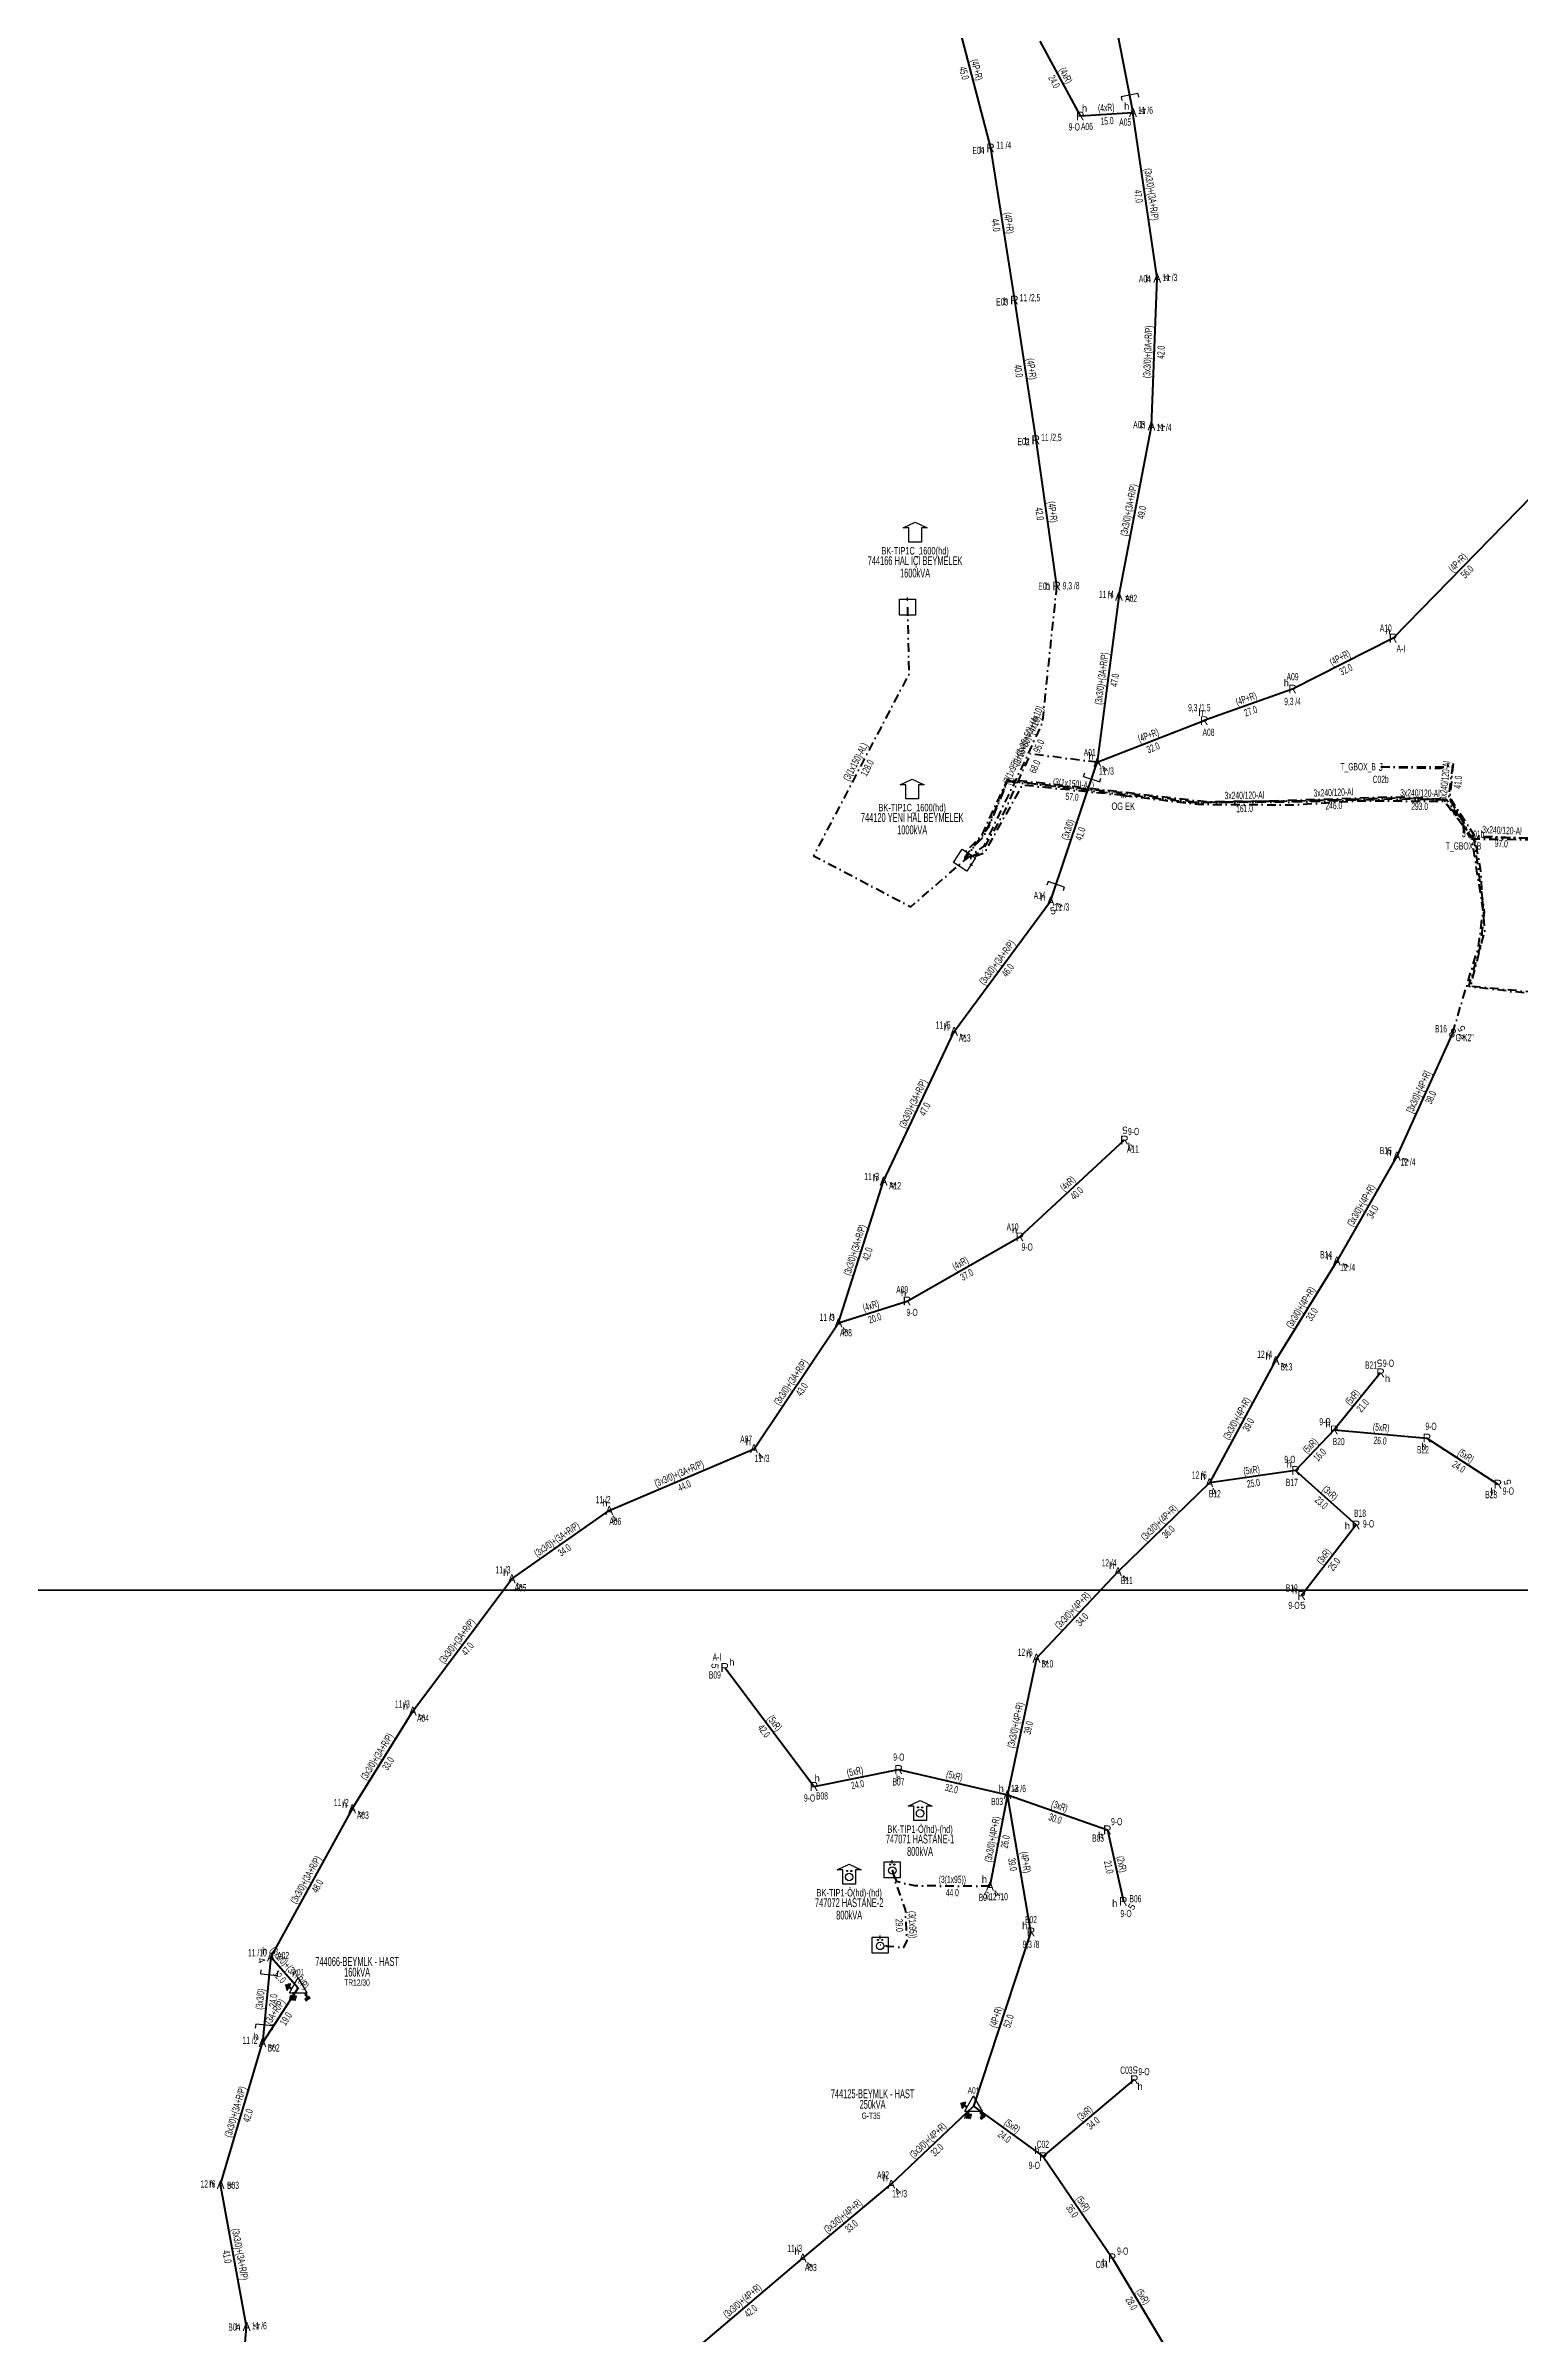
# Model space of a CAD drawing. Header units: millimetres. Extents: x 500432 to 503620, y 4011498 to 4014138.
# Drawn here: x 501226 to 501643, y 4012167 to 4012814 of the extents above; entities that cross this region are included whole.
import ezdxf
from ezdxf.enums import TextEntityAlignment as Align

# ---------------------------------------------------------------- set-up
doc = ezdxf.new("R2010")
doc.units = ezdxf.units.MM
doc.linetypes.add('DASHDOT', pattern=[5, 2.5, -1.25, 0, -1.25])
doc.layers.add('ANTET', color=250, linetype='Continuous')
doc.layers.add('NIA_AG', color=5, linetype='Continuous')
for name, color, linetype, lineweight in [('DIREK_AG_MEVCUT', 120, 'Continuous', 25), ('DIREK_BOX_YENI', 5, 'Continuous', 25), ('DIREK_OG_MEVCUT', 16, 'Continuous', 25), ('DIREK_OG_YENI', 10, 'Continuous', 25), ('HAT_AG_HAVAI_MEVCUT', 126, 'Continuous', 50), ('HAT_AG_YERALTI_MEVCUT', 126, 'DASHDOT', 50), ('HAT_BOX_YERALTI_YENI', 5, 'DASHDOT', 50), ('HAT_OG_HAVAI_BYSK', 1, 'Continuous', 70), ('HAT_OG_HAVAI_MEVCUT', 48, 'Continuous', 70), ('HAT_OG_YERALTI_MEVCUT', 48, 'DASHDOT', 70), ('HAT_OG_YERALTI_YENI', 1, 'DASHDOT', 70), ('NODE_OG_YENI', 5, 'Continuous', 25), ('TRAFO_MEVCUT', 5, 'Continuous', 30), ('TRAFO_TADILAT_BYSK', 5, 'Continuous', 30)]:
    doc.layers.add(name, color=color, linetype=linetype, lineweight=lineweight)
doc.styles.add('Direk', font='B_CAD')
doc.styles.get("Standard").update_dxf_attribs({"font": 'Arial'})

# ---------------------------------------------------------------- blocks, each defined once
blk = doc.blocks.new('AG_NIA', base_point=(-64.4296, 129.8924))
at = {"layer": 'NIA_AG'}
for p, q in [((-64.429604, 132.292432), (-65.529604, 132.292432)), ((-64.429604, 127.492432), (-64.429604, 132.292432)), ((-64.429604, 127.492432), (-65.529604, 127.492432))]:
    blk.add_line(p, q, dxfattribs=at)
blk = doc.blocks.new('MEV_DIREK')
h = blk.add_hatch(color=32)
h.paths.add_polyline_path([(-2.14, 0.97), (-2.35, 1.09), (-3.31, -0.55), (-3.09, -0.67), (-2.67, 0.06), (-1.89, -0.39), (-1.79, -0.22), (-2.56, 0.23)])
h.paths.add_polyline_path([(-3.46, -0.17), (-3.33, -0.25), (-2.61, 0.99), (-2.74, 1.06)])
h.paths.add_polyline_path([(-3.54, 0.29), (-3.41, 0.22), (-3.05, 0.82), (-3.18, 0.9)])
h.paths.add_polyline_path([(-3.58, 0.81), (-3.66, 0.68), (-3.53, 0.61), (-3.45, 0.74)])
h.paths.add_polyline_path([(-1.51, -2.34), (-2.26, -2.33), (-2.52, -3.47), (-2.42, -3.47), (-2.21, -2.53), (-1.91, -2.54), (-2.12, -3.47), (-2.02, -3.47), (-1.81, -2.54), (-1.51, -2.54), (-1.72, -3.47), (-1.62, -3.48), (-1.41, -2.54), (-1.11, -2.54), (-1.32, -3.48), (-1.22, -3.48), (-1.01, -2.54), (-0.71, -2.55), (-0.92, -3.48), (-0.82, -3.48), (-0.56, -2.35), (-1.31, -2.34), (-1.31, -1.44), (-1.51, -1.44)])
at = {"layer": 'TRAFO_MEVCUT'}
for points in [[(2.35, -1.57), (2.12, -1.92), (2.08, -1.44), (1.94, -1.44), (2.01, -2.32), (2.25, -1.96), (2.31, -2.67), (2.1, -2.67), (2.39, -2.87), (2.4, -2.86), (2.64, -2.49), (2.45, -2.63)], [(2.35, -1.57), (2.12, -1.92), (2.08, -1.44), (1.94, -1.44), (2.01, -2.32), (2.25, -1.96), (2.31, -2.67), (2.1, -2.67), (2.39, -2.87), (1.98, -3.19), (2.2, -3.79), (2.26, -3.74), (2.08, -3.26), (2.26, -3.13), (2.44, -3.6), (2.49, -3.56), (2.32, -3.08), (2.49, -2.94), (2.67, -3.42), (2.73, -3.38), (2.55, -2.9), (2.73, -2.76), (2.91, -3.24), (2.97, -3.2), (2.79, -2.72), (2.97, -2.58), (3.15, -3.06), (3.21, -3.01), (2.98, -2.42), (2.4, -2.86), (2.64, -2.49), (2.45, -2.63)], [(2.97, -2.58), (3.15, -3.06), (3.21, -3.01), (2.98, -2.42), (2.4, -2.86), (2.64, -2.49), (2.45, -2.63), (2.35, -1.57), (2.12, -1.92), (2.08, -1.44), (1.94, -1.44), (2.01, -2.32), (2.25, -1.96), (2.31, -2.67), (2.1, -2.67), (2.39, -2.87), (1.98, -3.19), (2.2, -3.79), (2.26, -3.74), (2.08, -3.26), (2.26, -3.13), (2.44, -3.6), (2.49, -3.56), (2.32, -3.08), (2.49, -2.94), (2.67, -3.42), (2.73, -3.38), (2.55, -2.9), (2.73, -2.76), (2.91, -3.24), (2.97, -3.2), (2.79, -2.72)]]:
    blk.add_hatch(color=32, dxfattribs=at).paths.add_polyline_path(points)
at = {"layer": 'TRAFO_MEVCUT', "linetype": 'Continuous'}
for p, q in [((-2.5, -1.44), (0, 2.89)), ((2.5, -1.44), (0, 2.89)), ((-2.5, -1.44), (2.5, -1.44))]:
    blk.add_line(p, q, dxfattribs=at)
at = {"layer": 'TRAFO_MEVCUT', "color": 32, "flags": 128}
blk.add_lwpolyline([(1.94, -1.44), (2.08, -1.44), (2.12, -1.92), (2.35, -1.57), (2.45, -2.63), (2.64, -2.49), (2.4, -2.86), (2.98, -2.42), (3.21, -3.01), (3.15, -3.06), (2.97, -2.58), (2.79, -2.72), (2.97, -3.2), (2.91, -3.24), (2.73, -2.76), (2.55, -2.9), (2.73, -3.38), (2.67, -3.42), (2.49, -2.94), (2.32, -3.08), (2.49, -3.56), (2.44, -3.6), (2.26, -3.13), (2.08, -3.26), (2.26, -3.74), (2.2, -3.79), (1.98, -3.19), (2.39, -2.87), (2.1, -2.67), (2.31, -2.67), (2.25, -1.96), (2.01, -2.32), (1.94, -1.44)], dxfattribs=at)
at = {"layer": 'TRAFO_TADILAT_BYSK', "color": 32, "flags": 128}
for points in [[(-3.53, 0.61), (-3.45, 0.74), (-3.58, 0.81), (-3.66, 0.68), (-3.53, 0.61)], [(-3.41, 0.22), (-3.05, 0.82), (-3.18, 0.9), (-3.54, 0.29), (-3.41, 0.22)], [(-3.33, -0.25), (-2.61, 0.99), (-2.74, 1.06), (-3.46, -0.17), (-3.33, -0.25)], [(-1.79, -0.22), (-2.56, 0.23), (-2.14, 0.97), (-2.35, 1.09), (-3.31, -0.55), (-3.09, -0.67), (-2.67, 0.06), (-1.89, -0.39), (-1.79, -0.22)], [(-1.31, -1.44), (-1.51, -1.44), (-1.51, -2.34), (-2.26, -2.33), (-2.52, -3.47), (-2.42, -3.47), (-2.21, -2.53), (-1.91, -2.54), (-2.12, -3.47), (-2.02, -3.47), (-1.81, -2.54), (-1.51, -2.54), (-1.72, -3.47), (-1.62, -3.48), (-1.41, -2.54), (-1.11, -2.54), (-1.32, -3.48), (-1.22, -3.48), (-1.01, -2.54), (-0.71, -2.55), (-0.92, -3.48), (-0.82, -3.48), (-0.56, -2.35), (-1.31, -2.34), (-1.31, -1.44)]]:
    blk.add_lwpolyline(points, dxfattribs=at)
blk = doc.blocks.new('MEV_OZELBINA_KARE')
at = {"layer": 'TRAFO_MEVCUT', "linetype": 'Continuous'}
for p, q in [((-2.25, 2.25), (2.25, 2.25)), ((-2.25, -2.25), (-2.25, 2.25)), ((0, 1.8), (0, 2.7)), ((2.25, 2.25), (2.25, -2.25)), ((2.25, -2.25), (-2.25, -2.25))]:
    blk.add_line(p, q, dxfattribs=at)
for centre, radius in [((0, -0.215091), 1.049264), ((-0.592312, 1.488957), 0.15614), ((0.592312, 1.488957), 0.15614)]:
    blk.add_circle(centre, radius, dxfattribs=at)
blk = doc.blocks.new('MEV_MBK_OZEL')
at = {"layer": 'TRAFO_MEVCUT', "linetype": 'Continuous'}
for p, q in [((-3.4, 2), (0, 3.6)), ((-1.8, 2), (-3.4, 2)), ((-1.8, -2), (-1.8, 2)), ((0, 3.6), (3.4, 2)), ((1.8, 2), (1.8, -2)), ((3.4, 2), (1.8, 2)), ((1.8, -2), (-1.8, -2))]:
    blk.add_line(p, q, dxfattribs=at)
for centre, radius in [((0, 0), 1.049264), ((-0.592312, 1.704048), 0.15614), ((0.592312, 1.704048), 0.15614)]:
    blk.add_circle(centre, radius, dxfattribs=at)
blk = doc.blocks.new('MEV_BINA_KARE')
at = {"layer": 'TRAFO_MEVCUT', "linetype": 'Continuous'}
for p, q in [((-2.25, -2.25), (-2.25, 2.25)), ((-2.25, 2.25), (2.25, 2.25)), ((0, 1.8), (0, 2.7)), ((2.25, 2.25), (2.25, -2.25)), ((2.25, -2.25), (-2.25, -2.25))]:
    blk.add_line(p, q, dxfattribs=at)
blk = doc.blocks.new('MEV_BETKOSK')
at = {"layer": 'TRAFO_MEVCUT', "linetype": 'Continuous'}
for p, q in [((-3.4, 2), (0, 3.6)), ((-1.8, 2), (-3.4, 2)), ((-1.8, -2), (-1.8, 2)), ((0, 3.6), (3.4, 2)), ((3.4, 2), (1.8, 2)), ((1.8, 2), (1.8, -2)), ((1.8, -2), (-1.8, -2))]:
    blk.add_line(p, q, dxfattribs=at)

msp = doc.modelspace()

# ---------------------------------------------------------------- linework, layer by layer
at = {"layer": 'ANTET', "flags": 128}
for points in [[(500432.5, 4012377.5), (500432.5, 4013257.5), (503412.5, 4013257.5), (503412.5, 4012377.5), (500432.5, 4012377.5)], [(500822.5, 4011497.5), (500822.5, 4012377.5), (502322.5, 4012377.5), (502322.5, 4011497.5), (500822.5, 4011497.5)]]:
    msp.add_lwpolyline(points, close=True, dxfattribs=at)
at = {"layer": 'HAT_AG_HAVAI_MEVCUT'}
for p, q in [((501482.179, 4012828.331), (501493.471, 4012785.083)), ((501507.407, 4012815.28), (501518.846, 4012794.112)), ((501518.846, 4012794.112), (501533.743, 4012795.117)), ((501493.471, 4012785.083), (501500.229, 4012742.101)), ((501500.229, 4012742.101), (501506.273, 4012702.623)), ((501506.273, 4012702.623), (501512.164, 4012661.312)), ((501646.467, 4012686.643), (501607.283, 4012646.576)), ((501607.283, 4012646.576), (501578.862, 4012632.17)), ((501578.862, 4012632.17), (501553.875, 4012623.253)), ((501523.653, 4012611.467), (501553.875, 4012623.253)), ((501501.772, 4012477.352), (501531.34, 4012504.751)), ((501469.9, 4012459.237), (501501.772, 4012477.352)), ((501450.504, 4012453.086), (501469.9, 4012459.237)), ((501603.757, 4012438.925), (501590.66, 4012422.81)), ((501590.66, 4012422.81), (501579.695, 4012411.351)), ((501590.66, 4012422.81), (501616.861, 4012420.514)), ((501616.861, 4012420.514), (501636.899, 4012407.474)), ((501579.695, 4012411.351), (501555.34, 4012407.91)), ((501579.695, 4012411.351), (501596.83, 4012395.959)), ((501596.83, 4012395.959), (501581.421, 4012376.008)), ((501418.356, 4012355.679), (501443.577, 4012322.074)), ((501443.577, 4012322.074), (501467.496, 4012326.86)), ((501467.496, 4012326.86), (501498.25, 4012319.73)), ((501498.25, 4012319.73), (501526.507, 4012309.805)), ((501504.91, 4012280.96), (501498.25, 4012319.73)), ((501526.507, 4012309.805), (501531.024, 4012289.586)), ((501504.91, 4012280.96), (501488.675, 4012231.761)), ((501297.8, 4012265.201), (501287.65, 4012249.657)), ((501508.384, 4012217.459), (501534.157, 4012239.212)), ((501488.675, 4012231.761), (501508.384, 4012217.459)), ((501508.384, 4012217.459), (501527.866, 4012188.864)), ((501527.866, 4012188.864), (501542.068, 4012165.074))]:
    msp.add_line(p, q, dxfattribs=at)
at = {"layer": 'HAT_AG_YERALTI_MEVCUT', "flags": 128}
msp.add_lwpolyline([(501512.164, 4012661.312), (501508.080851, 4012622.619893), (501502.782117, 4012611.059018), (501491.542378, 4012587.776702), (501486.112, 4012583.806)], dxfattribs=at)
at = {"layer": 'HAT_BOX_YERALTI_YENI', "flags": 128}
for points in [[(501603.826364, 4012610.152038), (501620.589651, 4012609.793203), (501624.050911, 4012610.720326), (501622.938363, 4012601.449093), (501627.697596, 4012593.661257), (501628.871952, 4012590.818079), (501647.04357, 4012589.952764), (501665.647844, 4012603.612381), (501669.912612, 4012606.950025), (501666.451351, 4012612.698189), (501664.582, 4012612.931)], [(501603.826364, 4012610.152038), (501621.084117, 4012610.164052), (501624.236336, 4012611.029367), (501623.247404, 4012601.078244), (501626.955898, 4012595.206463), (501627.512172, 4012593.228599), (501627.311212, 4012591.417009)], [(501666.978417, 4012542.74107), (501663.380696, 4012544.923881), (501629.200749, 4012548.199716), (501633.218771, 4012563.825958), (501631.982704, 4012581.433507), (501630.25477, 4012590.820724), (501623.703098, 4012600.957272), (501607.218037, 4012601.689617), (501573.680434, 4012600.515585), (501554.643502, 4012600.268352), (501531.118734, 4012602.98668), (501498.199279, 4012606.629565), (501490.851311, 4012590.628738), (501486.524736, 4012586.302163), (501486.112, 4012583.806)], [(501707.583, 4012517.567), (501706.402431, 4012520.391557), (501663.736215, 4012544.09501), (501628.703316, 4012548.112545), (501632.158057, 4012560.152354), (501633.122266, 4012569.151631), (501630.229641, 4012589.480356), (501621.777527, 4012600.78398), (501607.875988, 4012601.062461), (501581.298453, 4012600.258954), (501552.03481, 4012600.075381), (501531.390864, 4012602.794942), (501501.436515, 4012605.883372), (501498.346103, 4012606.254222), (501492.787976, 4012592.91326), (501488.4614, 4012587.35052), (501486.112, 4012583.806)], [(501627.311212, 4012591.417009), (501627.150511, 4012594.631037), (501622.329469, 4012600.898391), (501606.661085, 4012601.300144), (501580.30606, 4012600.496637), (501550.215381, 4012600.095939), (501505.861802, 4012605.318734), (501498.148136, 4012605.96154), (501491.479028, 4012590.373506), (501486.818689, 4012585.632815), (501486.112, 4012583.806)]]:
    msp.add_lwpolyline(points, dxfattribs=at)
at = {"layer": 'HAT_OG_HAVAI_BYSK'}
msp.add_line((501624.091, 4012534.972), (501608.32, 4012500.18), dxfattribs=at)
at = {"layer": 'HAT_OG_HAVAI_MEVCUT'}
for p, q in [((501523.217, 4012848.768), (501533.743, 4012795.117)), ((501540.59, 4012748.286), (501533.743, 4012795.117)), ((501538.967, 4012706.507), (501540.59, 4012748.286)), ((501529.761, 4012658.36), (501538.967, 4012706.507)), ((501529.761, 4012658.36), (501523.653, 4012611.467)), ((501510.473, 4012572.254), (501523.653, 4012611.467)), ((501483.166, 4012535.391), (501510.473, 4012572.254)), ((501463.237, 4012493.114), (501483.166, 4012535.391)), ((501608.32, 4012500.18), (501591.36, 4012470.54)), ((501450.504, 4012453.086), (501463.237, 4012493.114)), ((501591.36, 4012470.54), (501574.08, 4012442.4)), ((501426.617, 4012417.509), (501450.504, 4012453.086)), ((501574.08, 4012442.4), (501555.34, 4012407.91)), ((501385.695, 4012400.038), (501426.617, 4012417.509)), ((501555.34, 4012407.91), (501529.51, 4012382.75)), ((501358.158, 4012380.73), (501385.695, 4012400.038)), ((501330.151, 4012343.342), (501358.158, 4012380.73)), ((501529.51, 4012382.75), (501506.44, 4012358.34)), ((501506.44, 4012358.34), (501498.25, 4012319.73)), ((501313.026, 4012315.719), (501330.151, 4012343.342)), ((501498.25, 4012319.73), (501493.32, 4012293.88)), ((501313.026, 4012315.719), (501290.036, 4012273.893)), ((501290.036, 4012273.893), (501287.65, 4012249.657)), ((501290.036, 4012273.893), (501297.8, 4012265.201)), ((501275.838, 4012209.551), (501287.65, 4012249.657)), ((501465.409, 4012209.653), (501488.675, 4012231.761)), ((501283.193, 4012169.474), (501275.838, 4012209.551)), ((501440.406, 4012188.81), (501465.409, 4012209.653)), ((501408.547, 4012161.742), (501440.406, 4012188.81)), ((501279.577, 4012125.156), (501283.193, 4012169.474))]:
    msp.add_line(p, q, dxfattribs=at)
at = {"layer": 'HAT_OG_YERALTI_MEVCUT', "flags": 128}
for points in [[(501469.993, 4012655.348), (501470.412607, 4012636.450574), (501443.475704, 4012585.070657), (501470.917794, 4012570.639903), (501486.112, 4012583.806)], [(501523.653, 4012611.467), (501504.721789, 4012613.874836), (501497.507327, 4012597.830734), (501491.154293, 4012586.416809), (501486.112, 4012583.806)], [(501530.993652, 4012602.108965), (501502.460407, 4012605.032179), (501491.641634, 4012585.754721), (501487.99713, 4012584.429447), (501486.112, 4012583.806)], [(501465.707945, 4012298.536224), (501466.501548, 4012295.235352), (501469.368728, 4012287.334678), (501469.814733, 4012278.541993), (501468.859007, 4012276.566825), (501464.335234, 4012276.885401), (501462.262, 4012277.216)], [(501493.32, 4012293.88), (501472.044762, 4012293.96105), (501466.947553, 4012295.171637), (501465.707945, 4012298.536224)]]:
    msp.add_lwpolyline(points, dxfattribs=at)
at = {"layer": 'HAT_OG_YERALTI_YENI', "flags": 128}
for points in [[(501530.993652, 4012602.108965), (501552.206234, 4012599.618094), (501578.802312, 4012599.457392), (501597.28297, 4012600.582302), (501621.709579, 4012600.501951), (501627.129111, 4012593.50174), (501628.859741, 4012590.349521), (501647.402207, 4012590.102288), (501664.955742, 4012603.205631), (501690.209386, 4012624.951927), (501700.345935, 4012630.700091), (501719.6301, 4012622.232365), (501732.25348, 4012616.616874), (501754.40935, 4012611.672216), (501764.726569, 4012609.532701), (501779.920138, 4012611.053884), (501792.94741, 4012614.905012), (501820.368509, 4012635.009586), (501845.600374, 4012662.718027), (501859.188751, 4012679.195958), (501875.382505, 4012672.953328), (501877.236752, 4012667.081547), (501877.170721, 4012654.296697), (501873.338612, 4012653.678614), (501870.977, 4012652.826)], [(501624.091, 4012534.972), (501631.380525, 4012559.325706), (501632.743784, 4012569.596365), (501629.529756, 4012589.844738), (501647.608661, 4012589.603686), (501669.934879, 4012606.464621), (501687.683134, 4012622.042901), (501692.423825, 4012625.899734), (501700.298192, 4012629.836918), (501732.197415, 4012615.855898), (501765.109487, 4012608.708951), (501781.179625, 4012610.396316), (501794.035735, 4012614.494201), (501823.335236, 4012636.496989), (501854.893633, 4012672.317098), (501859.393272, 4012678.102347), (501875.142007, 4012672.638501), (501876.74902, 4012667.013952), (501876.588319, 4012654.559596), (501871.365524, 4012654.238193), (501870.977, 4012652.826)]]:
    msp.add_lwpolyline(points, dxfattribs=at)

# ---------------------------------------------------------------- block references
at = {"layer": 'NIA_AG'}
for p, rotation in [((501532.780382, 4012800.023462), 101.100095), ((501522.060009, 4012606.727551), 251.421833), ((501512.065991, 4012576.993449), 71.42183299999998), ((501289.546125, 4012268.917056), 264.37743), ((501288.139875, 4012254.632944), 84.37743000000002)]:
    msp.add_blockref('AG_NIA', p, dxfattribs=dict(at, rotation=rotation))
at = {"layer": 'TRAFO_MEVCUT'}
for name, p in [('MEV_BETKOSK', (501472.154003, 4012675.706675)), ('MEV_BINA_KARE', (501469.993, 4012655.348)), ('MEV_BETKOSK', (501471.337654, 4012603.132618)), ('MEV_MBK_OZEL', (501473.554374, 4012314.458543)), ('MEV_MBK_OZEL', (501453.525935, 4012296.476354)), ('MEV_OZELBINA_KARE', (501465.707945, 4012298.536224)), ('MEV_OZELBINA_KARE', (501462.262, 4012277.216))]:
    msp.add_blockref(name, p, dxfattribs=at)
at = {"layer": 'TRAFO_MEVCUT', "rotation": 237.050785}
msp.add_blockref('MEV_BINA_KARE', (501486.112, 4012583.806), dxfattribs=at)
at = {"layer": 'TRAFO_MEVCUT', "linetype": 'ByBlock'}
for p in [(501297.8, 4012265.201), (501488.675, 4012231.761)]:
    msp.add_blockref('MEV_DIREK', p, dxfattribs=at)

# ---------------------------------------------------------------- texts
at = {"layer": 'DIREK_AG_MEVCUT', "linetype": 'ByBlock', "width": 0.53}
for s, p in [('9-O', (501517.147823, 4012791.032843)), ('A06', (501520.726097, 4012791.159842)), ('E04', (501490.044768, 4012784.368204)), ('11 /4', (501497.218402, 4012785.8648)), ('E03', (501496.770386, 4012741.564352)), ('11 /2,5', (501504.639088, 4012742.785281)), ('E02', (501502.810636, 4012702.111105)), ('11 /2,5', (501510.688902, 4012703.275872)), ('E01', (501508.664583, 4012661.248118)), ('9,3 /8', (501516.263674, 4012661.38684)), ('A10', (501605.212977, 4012649.398234)), ('A-I', (501609.468733, 4012643.596009)), ('A09', (501578.862, 4012635.67)), ('9,3 /4', (501578.862, 4012628.67)), ('9,3 /1,5', (501552.499616, 4012626.937064)), ('A08', (501555.09914, 4012619.974055)), ('9-O', (501533.925505, 4012507.146842)), ('A11', (501533.71892, 4012502.183756)), ('A10', (501499.704091, 4012480.175783)), ('9-O', (501503.851758, 4012474.512037)), ('A09', (501468.498562, 4012462.444175)), ('9-O', (501471.30688, 4012456.017371)), ('B21', (501601.040895, 4012441.132436)), ('9-O', (501605.977937, 4012441.657718)), ('9-O', (501588.016322, 4012425.142335)), ('9-O', (501618.005907, 4012423.833155)), ('B20', (501591.892989, 4012419.534372)), ('B22', (501615.719702, 4012417.205309)), ('9-O', (501578.090701, 4012414.479082)), ('B17', (501578.674888, 4012408.00296)), ('B23', (501634.989966, 4012404.540471)), ('9-O', (501639.856373, 4012405.549449)), ('B18', (501597.93301, 4012399.280652)), ('9-O', (501600.349296, 4012396.278876)), ('B19', (501578.650987, 4012378.147398)), ('9-O', (501579.268919, 4012373.221566)), ('A-I', (501416.135891, 4012358.637121)), ('B09', (501415.55669, 4012353.57808)), ('9-O', (501467.549085, 4012330.360112)), ('9-O', (501442.324204, 4012318.792933)), ('B08', (501445.836495, 4012319.401046)), ('B07', (501467.442923, 4012323.360402)), ('9-O', (501529.142452, 4012312.146508)), ('B05', (501523.890517, 4012307.480346)), ('9-O', (501531.788716, 4012286.16298)), ('B06', (501534.439798, 4012290.349102)), ('B02', (501504.91, 4012284.46)), ('9,3 /8', (501504.91, 4012277.46)), ('C03', (501531.899526, 4012241.886661)), ('9-O', (501536.851483, 4012241.486205)), ('C02', (501508.255799, 4012220.956651)), ('9-O', (501505.855212, 4012215.004147)), ('9-O', (501530.840295, 4012190.762595)), ('C04', (501524.915821, 4012186.980799))]:
    msp.add_text(s, height=2.05, dxfattribs=at).set_placement(p, align=Align.MIDDLE_CENTER)
at = {"layer": 'DIREK_AG_MEVCUT', "linetype": 'ByBlock', "style": 'Direk'}
for p in [(501518.846, 4012794.112), (501493.471, 4012785.083), (501500.229, 4012742.101), (501506.273, 4012702.623), (501512.164, 4012661.312), (501607.283, 4012646.576), (501578.862, 4012632.17), (501553.875, 4012623.253), (501531.34, 4012504.751), (501501.772, 4012477.352), (501469.9, 4012459.237), (501603.757, 4012438.925), (501590.66, 4012422.81), (501616.861, 4012420.514), (501579.695, 4012411.351), (501636.899, 4012407.474), (501596.83, 4012395.959), (501581.421, 4012376.008), (501418.356, 4012355.679), (501467.496, 4012326.86), (501443.577, 4012322.074), (501526.507, 4012309.805), (501531.024, 4012289.586), (501504.91, 4012280.96), (501534.157, 4012239.212), (501508.384, 4012217.459), (501527.866, 4012188.864)]:
    msp.add_text('R', height=2.5, dxfattribs=at).set_placement(p, align=Align.MIDDLE_CENTER)
at = {"layer": 'DIREK_AG_MEVCUT', "color": 40, "style": 'Direk'}
for p in [(501520.053329, 4012796.301145), (501491.023691, 4012784.572431), (501497.758562, 4012741.71768), (501503.799883, 4012702.257361), (501509.664416, 4012661.26637), (501605.804412, 4012648.591881), (501553.000615, 4012625.595104), (501533.039229, 4012502.917255), (501500.294922, 4012479.368988), (501468.898973, 4012461.527839), (501588.892233, 4012424.577767), (501616.045787, 4012418.150649), (501577.927233, 4012413.118767), (501594.340263, 4012395.732703), (501579.442419, 4012377.536142), (501444.468769, 4012324.40954), (501467.458088, 4012324.360287), (501524.638084, 4012308.144533), (501528.584144, 4012289.040927), (501535.769482, 4012237.301528), (501506.616233, 4012219.226767), (501525.75873, 4012187.518856)]:
    msp.add_text('h', height=2, dxfattribs=at).set_placement(p, align=Align.MIDDLE_CENTER)
at = {"layer": 'DIREK_AG_MEVCUT', "color": 40, "linetype": 'ByBlock', "style": 'Direk'}
for p in [(501577.094233, 4012633.937767), (501605.697075, 4012437.34826), (501635.535405, 4012405.378622), (501420.355507, 4012357.179657), (501503.142233, 4012282.727767)]:
    msp.add_text('h', height=2, dxfattribs=at).set_placement(p, align=Align.MIDDLE_CENTER)
at = {"layer": 'DIREK_AG_MEVCUT', "color": 32, "style": 'Direk'}
for rotation, p in [(177.819536, (501531.446532, 4012507.548973)), (185.898514, (501603.469253, 4012441.710175)), (101.94539, (501639.638367, 4012408.053542)), (367.319576, (501581.77773, 4012373.230817)), (417.593302, (501533.387943, 4012288.085409)), (175.16513, (501534.392996, 4012242.002037))]:
    msp.add_text('5', height=2, rotation=rotation, dxfattribs=at).set_placement(p, align=Align.MIDDLE_CENTER)
at = {"layer": 'DIREK_AG_MEVCUT', "color": 32, "linetype": 'ByBlock', "style": 'Direk'}
msp.add_text('5', height=2, rotation=261.888717, dxfattribs=at).set_placement((501415.584012, 4012356.074069), align=Align.MIDDLE_CENTER)
at = {"layer": 'DIREK_BOX_YENI', "width": 0.53}
for s, p in [('T_GBOX_B', (501597.399973, 4012610.218575)), ('C02b', (501603.770793, 4012606.652479)), ('C01b', (501630.80255, 4012591.170921)), ('T_GBOX_B', (501627.20268, 4012587.831442))]:
    msp.add_text(s, height=2.05, dxfattribs=at).set_placement(p, align=Align.MIDDLE_CENTER)
at = {"layer": 'DIREK_BOX_YENI', "style": 'Direk', "width": 0.8}
for p in [(501603.826364, 4012610.152038), (501627.311212, 4012591.417009)]:
    msp.add_text('J', height=2.25, dxfattribs=at).set_placement(p, align=Align.MIDDLE_CENTER)
at = {"layer": 'DIREK_OG_MEVCUT', "color": 40, "linetype": 'ByBlock', "style": 'Direk'}
for p in [(501531.975233, 4012796.884767), (501536.483192, 4012706.791077), (501448.736233, 4012454.853767), (501384.479998, 4012402.222896), (501504.226106, 4012359.501323), (501328.086167, 4012344.75142), (501288.268233, 4012275.660767), (501273.341439, 4012209.682089), (501438.79624, 4012190.722766)]:
    msp.add_text('h', height=2, dxfattribs=at).set_placement(p, align=Align.MIDDLE_CENTER)
at = {"layer": 'DIREK_OG_MEVCUT', "linetype": 'ByBlock', "width": 0.53}
for s, p in [('A05', (501531.544597, 4012792.393579)), ('11 /6', (501537.280604, 4012795.722271)), ('A04', (501537.094947, 4012748.099975)), ('11 /3', (501544.175439, 4012748.476836)), ('A03', (501535.489669, 4012706.904708)), ('11 /4', (501542.531627, 4012706.099308)), ('11 /4', (501526.219059, 4012658.928781)), ('A02', (501533.216726, 4012657.805063)), ('A01', (501521.51434, 4012614.237583)), ('11 /3', (501526.233534, 4012609.00644)), ('A14', (501507.369988, 4012573.873048)), ('11 /3', (501513.647258, 4012570.597778)), ('11 /5', (501480.092525, 4012537.229297)), ('A13', (501486.169718, 4012533.594426)), ('B15', (501605.203736, 4012501.773392)), ('11 /3', (501459.900721, 4012494.424321)), ('12 /4', (501611.506373, 4012498.55076)), ('A12', (501466.49475, 4012491.834521)), ('B14', (501588.349443, 4012472.325091)), ('12 /4', (501594.435989, 4012468.716111)), ('11 /3', (501447.278356, 4012454.642701)), ('A08', (501452.603447, 4012450.285585)), ('12 /4', (501570.983702, 4012444.190179)), ('B13', (501577.110016, 4012440.648143)), ('A07', (501424.385046, 4012420.204994)), ('11 /3', (501428.885815, 4012414.768482)), ('12 /6', (501552.492355, 4012410.066395)), ('11 /2', (501383.97389, 4012403.133013)), ('B12', (501556.882228, 4012404.7681)), ('A06', (501387.396002, 4012396.979146)), ('11 /3', (501355.678401, 4012383.288735)), ('12 /4', (501526.971656, 4012385.250362)), ('A05', (501360.593701, 4012378.216564)), ('B11', (501532.003459, 4012380.293852)), ('12 /6', (501503.269731, 4012360.003001)), ('B10', (501509.539452, 4012356.714147)), ('11 /3', (501327.198401, 4012345.357394)), ('A04', (501333.041766, 4012341.368812)), ('B03', (501495.317145, 4012317.819932)), ('12 /6', (501501.369816, 4012321.483285)), ('11 /2', (501309.940538, 4012317.521737)), ('A03', (501316.047996, 4012313.953344)), ('B04', (501491.820764, 4012290.71736)), ('12 /10', (501495.752524, 4012290.928282)), ('11 /10', (501286.226547, 4012275.07289)), ('A02', (501293.513582, 4012274.288501)), ('11 /2', (501284.132477, 4012250.341798)), ('B02', (501290.827802, 4012248.190175)), ('12 /6', (501272.25276, 4012209.739253)), ('B03', (501279.333185, 4012209.367476)), ('A02', (501463.081758, 4012212.267182)), ('11 /3', (501467.776317, 4012206.993801)), ('11 /3', (501438.114754, 4012191.532527)), ('A03', (501442.659664, 4012186.132128)), ('B04', (501279.697382, 4012169.298915)), ('11 /6', (501286.778695, 4012169.653597))]:
    msp.add_text(s, height=2.05, dxfattribs=at).set_placement(p, align=Align.MIDDLE_CENTER)
at = {"layer": 'DIREK_OG_MEVCUT', "linetype": 'ByBlock', "style": 'Direk'}
for p in [(501533.743, 4012795.117), (501540.59, 4012748.286), (501538.967, 4012706.507), (501529.761, 4012658.36), (501523.653, 4012611.467), (501510.473, 4012572.254), (501483.166, 4012535.391), (501608.32, 4012500.18), (501463.237, 4012493.114), (501591.36, 4012470.54), (501450.504, 4012453.086), (501574.08, 4012442.4), (501426.617, 4012417.509), (501555.34, 4012407.91), (501385.695, 4012400.038), (501529.51, 4012382.75), (501358.158, 4012380.73), (501506.44, 4012358.34), (501330.151, 4012343.342), (501498.25, 4012319.73), (501313.026, 4012315.719), (501493.32, 4012293.88), (501290.036, 4012273.893), (501287.65, 4012249.657), (501275.838, 4012209.551), (501465.409, 4012209.653), (501440.406, 4012188.81), (501283.193, 4012169.474)]:
    msp.add_text('A', height=2.5, dxfattribs=at).set_placement(p, align=Align.MIDDLE_CENTER)
at = {"layer": 'DIREK_OG_MEVCUT', "color": 32, "linetype": 'ByBlock', "style": 'Direk'}
for rotation, p in [(99.709089, (501536.502895, 4012795.589208)), (93.046709, (501543.386042, 4012748.43482)), (443.475343, (501541.748865, 4012706.188834)), (422.44595, (501512.95541, 4012570.958762)), (419.115648, (501485.568974, 4012533.953741)), (422.918663, (501610.813011, 4012498.905286)), (428.55762, (501465.8432, 4012492.090417)), (419.33444, (501593.768445, 4012469.111927)), (419.964897, (501576.504013, 4012440.998515)), (386.144501, (501556.573782, 4012405.39648)), (389.078056, (501387.055802, 4012397.590916)), (405.431891, (501531.504767, 4012380.785081)), (422.320232, (501508.919562, 4012357.039318)), (415.683219, (501332.463613, 4012341.76345)), (119.335266, (501500.69095, 4012321.101774)), (419.703612, (501315.443597, 4012314.306475)), (399.492095, (501495.100721, 4012291.719205)), (289.688715, (501287.399697, 4012272.949653)), (425.222666, (501290.192241, 4012248.48354)), (401.67666, (501467.270793, 4012207.561655)), (400.083555, (501442.208931, 4012186.667703)), (92.867374, (501285.989494, 4012169.614068))]:
    msp.add_text('4', height=2, rotation=rotation, dxfattribs=at).set_placement(p, align=Align.MIDDLE_CENTER)
at = {"layer": 'DIREK_OG_MEVCUT', "color": 40, "style": 'Direk'}
for p in [(501538.093534, 4012748.153125), (501527.292624, 4012658.756383), (501521.885233, 4012613.234767), (501508.256563, 4012573.410463), (501481.020487, 4012536.674267), (501606.094097, 4012501.318137), (501460.910036, 4012494.027913), (501589.209602, 4012471.815065), (501571.915703, 4012443.651326), (501425.022747, 4012419.43471), (501553.572233, 4012409.677767), (501356.418214, 4012382.525311), (501527.728958, 4012384.504392), (501496.482233, 4012321.497767), (501310.867432, 4012316.980183), (501491.730071, 4012295.809281), (501285.882233, 4012251.424767), (501463.746685, 4012211.520273), (501280.69613, 4012169.348939)]:
    msp.add_text('h', height=2, dxfattribs=at).set_placement(p, align=Align.MIDDLE_CENTER)
at = {"layer": 'DIREK_OG_MEVCUT', "color": 32, "style": 'Direk'}
for s, rotation, p in [('4', 440.877065, (501532.525581, 4012657.916051)), ('4', 406.363331, (501525.679445, 4012609.534768)), ('5', 372.958008, (501511.100863, 4012569.525303)), ('4', 396.85858, (501452.183557, 4012450.845668)), ('4', 399.620606, (501428.402563, 4012415.352205)), ('4', 404.100142, (501360.106561, 4012378.719251)), ('5', 334.636911, (501492.120611, 4012291.349888)), ('4', 446.994285, (501278.634148, 4012209.40418))]:
    msp.add_text(s, height=2, rotation=rotation, dxfattribs=at).set_placement(p, align=Align.MIDDLE_CENTER)
at = {"layer": 'DIREK_OG_YENI', "linetype": 'ByBlock', "width": 0.53}
for s, p in [('B16', (501620.81316, 4012536.199097)), ("G-K2''", (501627.527519, 4012533.6855))]:
    msp.add_text(s, height=2.05, dxfattribs=at).set_placement(p, align=Align.MIDDLE_CENTER)
at = {"layer": 'DIREK_OG_YENI', "linetype": 'ByBlock', "style": 'Direk'}
msp.add_text('8', height=2.5, rotation=339.135421, dxfattribs=at).set_placement((501624.091, 4012534.972), align=Align.MIDDLE_CENTER)
at = {"layer": 'DIREK_OG_YENI', "color": 32, "style": 'Direk'}
msp.add_text('5', height=2, rotation=116.406299, dxfattribs=at).set_placement((501626.598856, 4012536.217254), align=Align.MIDDLE_CENTER)
at = {"layer": 'DIREK_OG_YENI', "color": 32, "linetype": 'ByBlock', "style": 'Direk'}
msp.add_text('4', height=2, rotation=429.476035, dxfattribs=at).set_placement((501626.713272, 4012533.990322), align=Align.MIDDLE_CENTER)
at = {"layer": 'HAT_AG_HAVAI_MEVCUT', "lineweight": 30, "width": 0.53}
for s, rotation, p in [('45.0', 284.633169, (501487.002571, 4012806.492265, 250746.7355)), ('24.0', 298.386395, (501512.378703, 4012804.291897, 250759.423)), ('15.0', 3.859511, (501526.351714, 4012793.766428, 250766.8715)), ('44.0', 278.935385, (501496.010315, 4012763.459978, 250750.1145)), ('40.0', 278.704279, (501502.41079, 4012722.233366, 250753.1365)), ('42.0', 278.115733, (501508.377013, 4012681.847503, 250756.082)), ('56.0', 405.638353, (501627.4827, 4012666.015193, 250803.6415)), ('32.0', 386.87948, (501593.456798, 4012638.614834, 250789.431)), ('27.0', 379.639733, (501566.654189, 4012626.910949, 250776.9375)), ('32.0', 381.304829, (501539.07283, 4012616.568088, 250761.8265)), ('40.0', 42.819535, (501517.133738, 4012490.428027, 250765.67)), ('37.0', 29.61248, (501486.256012, 4012467.555521, 250750.886)), ('20.0', 17.59524, (501460.458947, 4012455.351267, 250734.95)), ('21.0', 410.898512, (501597.868126, 4012430.331408, 250795.33)), ('16.0', 406.26202, (501585.791633, 4012416.492843, 250789.8475)), ('26.0', 354.99195, (501603.686299, 4012420.815245, 250808.4305)), ('24.0', 326.945389, (501626.416378, 4012413.281572, 250818.4495)), ('25.0', 368.041816, (501567.636411, 4012408.788859, 250777.67)), ('23.0', 318.067332, (501587.694482, 4012403.022659, 250798.415)), ('25.0', 412.319575, (501589.798218, 4012385.463932, 250790.7105)), ('42.0', 306.888716, (501430.286668, 4012338.366277, 250721.7885)), ('24.0', 11.315, (501455.703272, 4012323.633521, 250733.748)), ('32.0', 346.947161, (501482.681028, 4012322.466962, 250749.125)), ('30.0', 340.646665, (501512.096816, 4012313.965531, 250763.2535)), ('39.0', 279.747266, (501500.74227, 4012300.201093, 250749.125)), ('21.0', 282.593301, (501527.935949, 4012299.510175, 250765.512)), ('19.0', 416.856063, (501293.436705, 4012256.964267)), ('52.0', 431.737814, (501497.599688, 4012256.094139, 250744.3375)), ('34.0', 40.165129, (501521.818744, 4012227.68594, 250767.0785)), ('24.0', 324.033172, (501498.030281, 4012223.922046, 250754.192)), ('35.0', 304.266914, (501517.42254, 4012202.682908, 250763.933)), ('28.0', 300.836083, (501534.237158, 4012176.533304, 250771.034))]:
    msp.add_text(s, height=2.05, rotation=rotation, dxfattribs=at).set_placement(p, align=Align.TOP_CENTER)
for s, rotation, p in [('(4P+R)', 284.633169, (501488.647429, 4012806.921735, 250746.7355)), ('(4xR)', 298.386395, (501513.874297, 4012805.100103, 250759.423)), ('(4xR)', 3.859511, (501526.237286, 4012795.462572, 250766.8715)), ('(4P+R)', 278.935385, (501497.689685, 4012763.724022, 250750.1145)), ('(4P+R)', 278.704279, (501504.09121, 4012722.490634, 250753.1365)), ('(4P+R)', 278.115733, (501510.059987, 4012682.087497, 250756.082)), ('(4P+R)', 405.638353, (501626.2673, 4012667.203807, 250803.6415)), ('(4P+R)', 386.87948, (501592.688202, 4012640.131166, 250789.431)), ('(4P+R)', 379.639733, (501566.082811, 4012628.512051, 250776.9375)), ('(4P+R)', 381.304829, (501538.45517, 4012618.151912, 250761.8265)), ('(4xR)', 42.819535, (501515.978262, 4012491.674973, 250765.67)), ('(4xR)', 29.61248, (501485.415988, 4012469.033479, 250750.886)), ('(4xR)', 17.59524, (501459.945053, 4012456.971733, 250734.95)), ('(5xR)', 410.898512, (501596.548874, 4012431.403592, 250795.33)), ('(5xR)', 354.99195, (501603.834701, 4012422.508755, 250808.4305)), ('(5xR)', 406.26202, (501584.563367, 4012417.668157, 250789.8475)), ('(5xR)', 326.945389, (501627.343622, 4012414.706428, 250818.4495)), ('(5xR)', 368.041816, (501567.398589, 4012410.472141, 250777.67)), ('(3xR)', 318.067332, (501588.830518, 4012404.287341, 250798.415)), ('(3xR)', 412.319575, (501588.452782, 4012386.503068, 250790.7105)), ('(5xR)', 306.888716, (501431.646332, 4012339.386723, 250721.7885)), ('(5xR)', 11.315, (501455.369728, 4012325.300479, 250733.748)), ('(5xR)', 346.947161, (501483.064972, 4012324.123038, 250749.125)), ('(3xR)', 340.646665, (501512.660184, 4012315.569469, 250763.2535)), ('(4P+R)', 279.747266, (501502.41773, 4012300.488907, 250749.125)), ('(2xR)', 282.593301, (501529.595051, 4012299.880825, 250765.512)), ('(3A+R/P)', 416.856063, (501292.013295, 4012257.893733)), ('(4P+R)', 431.737814, (501495.985312, 4012256.626861, 250744.3375)), ('(3xR)', 40.165129, (501520.722256, 4012228.98506, 250767.0785)), ('(5xR)', 324.033172, (501499.028719, 4012225.297954, 250754.192)), ('(5xR)', 304.266914, (501518.82746, 4012203.640092, 250763.933)), ('(5xR)', 300.836083, (501535.696842, 4012177.404696, 250771.034))]:
    msp.add_text(s, height=2.05, rotation=rotation, dxfattribs=at).set_placement(p, align=Align.CENTER)
at = {"layer": 'HAT_AG_YERALTI_MEVCUT', "lineweight": 30, "width": 0.53}
msp.add_text('(3x95+50)+(4x10)', height=2.05, rotation=425.376435, dxfattribs=at).set_placement((501504.658779, 4012617.193612), align=Align.CENTER)
msp.add_text('95.0', height=2.05, rotation=425.376435, dxfattribs=at).set_placement((501506.204189, 4012616.485299), align=Align.TOP_CENTER)
at = {"layer": 'HAT_BOX_YERALTI_YENI', "lineweight": 30, "width": 0.53}
for rotation, p in [(444.324644, (501622.896037, 4012606.137863)), (362.004901, (501590.419498, 4012601.95208)), (358.852382, (501614.843782, 4012601.77305)), (360.762925, (501565.249403, 4012601.146213)), (357.273689, (501637.998191, 4012591.234459))]:
    msp.add_text('3x240/120-Al', height=2.05, rotation=rotation, dxfattribs=at).set_placement(p, align=Align.CENTER)
for s, rotation, p in [('41.0', 444.324644, (501624.587704, 4012605.969747)), ('161.0', 360.762925, (501565.272038, 4012599.446364)), ('246.0', 362.004901, (501590.478973, 4012600.253121)), ('293.0', 358.852382, (501614.809733, 4012600.073391)), ('97.0', 357.273689, (501637.917331, 4012589.536383))]:
    msp.add_text(s, height=2.05, rotation=rotation, dxfattribs=at).set_placement(p, align=Align.TOP_CENTER)
at = {"layer": 'HAT_OG_HAVAI_BYSK', "lineweight": 30, "width": 0.53}
msp.add_text('[3x3/0]+[4P+R]', height=2.05, rotation=425.615412, dxfattribs=at).set_placement((501615.431267, 4012517.926729, 250804.16), align=Align.CENTER)
msp.add_text('38.0', height=2.05, rotation=425.615412, dxfattribs=at).set_placement((501616.979618, 4012517.224868, 250804.16), align=Align.TOP_CENTER)
at = {"layer": 'HAT_OG_HAVAI_MEVCUT', "lineweight": 30, "width": 0.53}
for s, rotation, p in [('47.0', 278.318084, (501536.325442, 4012771.578532)), ('42.0', 87.775334, (501540.627859, 4012727.363505)), ('49.0', 79.175351, (501535.198876, 4012682.273867)), ('47.0', 82.578778, (501527.54988, 4012634.803712)), ('41.0', 431.421833, (501517.868706, 4012591.589692)), ('46.0', 53.470067, (501497.502514, 4012553.316544)), ('47.0', 64.761229, (501473.970358, 4012513.890067)), ('34.0', 420.221822, (501600.577761, 4012484.937853)), ('42.0', 72.354012, (501457.680506, 4012472.842335)), ('33.0', 418.447059, (501583.444333, 4012456.025207)), ('43.0', 56.12192, (501439.266192, 4012434.823687)), ('39.0', 421.482736, (501565.456872, 4012424.74919)), ('44.0', 23.119292, (501406.48975, 4012407.991764)), ('34.0', 35.036821, (501372.414487, 4012389.688034)), ('36.0', 404.247186, (501543.018092, 4012394.721114)), ('34.0', 406.616596, (501518.592758, 4012369.961155)), ('47.0', 53.163463, (501344.834797, 4012361.526396)), ('39.0', 438.023868, (501503.176499, 4012338.858621)), ('33.0', 58.202975, (501322.310932, 4012329.082625)), ('26.0', 439.202462, (501496.619951, 4012306.645762)), ('48.0', 421.204248, (501302.275891, 4012294.396565)), ('12.0', 311.772349, (501293.284072, 4012268.980753)), ('24.0', 444.37743, (501289.688911, 4012261.691721)), ('42.0', 73.589269, (501282.559372, 4012229.363857)), ('32.0', 43.538059, (501477.627511, 4012220.090821)), ('33.0', 39.815262, (501453.451767, 4012198.578604)), ('41.0', 280.3993, (501278.679462, 4012189.359069)), ('42.0', 40.351849, (501425.026858, 4012174.62823))]:
    msp.add_text(s, height=2.05, rotation=rotation, dxfattribs=at).set_placement(p, align=Align.TOP_CENTER)
for s, rotation, p in [('(3x3/0)+(3A+R/P)', 278.318084, (501538.007558, 4012771.824468)), ('(3x3/0)+(3A+R/P)', 87.775334, (501538.929141, 4012727.429495)), ('(3x3/0)+(3A+R/P)', 79.175351, (501533.529124, 4012682.593133)), ('(3x3/0)+(3A+R/P)', 82.578778, (501525.86412, 4012635.023288)), ('(3x3/0)', 431.421833, (501516.257294, 4012592.131308)), ('(3x3/0)+(3A+R/P)', 53.470067, (501496.136486, 4012554.328456)), ('(3x3/0)+(3A+R/P)', 64.761229, (501472.432642, 4012514.614933)), ('(3x3/0)+(4P+R)', 420.221822, (501599.102239, 4012485.782147)), ('(3x3/0)+(3A+R/P)', 72.354012, (501456.060494, 4012473.357665)), ('(3x3/0)+(4P+R)', 418.447059, (501581.995667, 4012456.914793)), ('(3x3/0)+(3A+R/P)', 56.12192, (501437.854808, 4012435.771313)), ('(3x3/0)+(4P+R)', 421.482736, (501563.963128, 4012425.56081)), ('(3x3/0)+(3A+R/P)', 23.119292, (501405.82225, 4012409.555236)), ('(3x3/0)+(4P+R)', 404.247186, (501541.831908, 4012395.938886)), ('(3x3/0)+(3A+R/P)', 35.036821, (501371.438513, 4012391.079966)), ('(3x3/0)+(4P+R)', 406.616596, (501517.357242, 4012371.128845)), ('(3x3/0)+(3A+R/P)', 53.163463, (501343.474203, 4012362.545604)), ('(3x3/0)+(4P+R)', 438.023868, (501501.513501, 4012339.211379)), ('(3x3/0)+(3A+R/P)', 58.202975, (501320.866068, 4012329.978375)), ('(3x3/0)+(4P+R)', 439.202462, (501494.950049, 4012306.964238)), ('(3x3/0)+(3A+R/P)', 421.204248, (501300.786109, 4012295.215435)), ('(3x3/0)+(3A+R/P)', 311.772349, (501294.551928, 4012270.113247)), ('(3x3/0)', 444.37743, (501287.997089, 4012261.858279)), ('(3x3/0)+(3A+R/P)', 73.589269, (501280.928628, 4012229.844143)), ('(3x3/0)+(4P+R)', 43.538059, (501476.456489, 4012221.323179)), ('(3x3/0)+(4P+R)', 39.815262, (501452.363233, 4012199.884396)), ('(3x3/0)+(3A+R/P)', 280.3993, (501280.351538, 4012189.665931)), ('(3x3/0)+(4P+R)', 40.351849, (501423.926142, 4012175.92377))]:
    msp.add_text(s, height=2.05, rotation=rotation, dxfattribs=at).set_placement(p, align=Align.CENTER)
at = {"layer": 'HAT_OG_YERALTI_MEVCUT', "lineweight": 30, "width": 0.53}
for s, rotation, p in [('(3(1x95))+(3x95+50)+(4x10)', 425.788246, (501503.57847, 4012615.919167)), ('(3(1x150)-AL)', 422.333366, (501456.191341, 4012611.155293)), ('(3(1x150)-AL)', 354.15049, (501516.813658, 4012604.416146)), ('(3(1x95))', 359.781728, (501482.685619, 4012294.770519)), ('(3(1x95))', 272.903819, (501470.440639, 4012282.981397))]:
    msp.add_text(s, height=2.05, rotation=rotation, dxfattribs=at).set_placement(p, align=Align.CENTER)
for s, rotation, p in [('128.0', 422.333366, (501457.69697, 4012610.365938)), ('68.0', 425.788246, (501505.069403, 4012610.700899)), ('57.0', 354.15049, (501516.640401, 4012602.724998)), ('44.0', 359.781728, (501482.679143, 4012293.070531)), ('29.0', 272.903819, (501468.742822, 4012282.895275))]:
    msp.add_text(s, height=2.05, rotation=rotation, dxfattribs=at).set_placement(p, align=Align.TOP_CENTER)
at = {"layer": 'NODE_OG_YENI', "width": 0.6}
msp.add_text('OG EK', height=2.1, dxfattribs=at).set_placement((501530.993652, 4012600.108965), align=Align.TOP_CENTER)
at = {"layer": 'NODE_OG_YENI', "style": 'Direk'}
msp.add_text('M', height=1.4, dxfattribs=at).set_placement((501530.993652, 4012602.108965), align=Align.MIDDLE_CENTER)
at = {"layer": 'TRAFO_MEVCUT', "width": 0.6}
for s, height, p in [('744166 HAL İÇİ BEYMELEK', 2.5, (501472.154003, 4012667.206675)), ('BK-TIP1C_1600(hd)', 2.1, (501472.154003, 4012670.206675)), ('1600kVA', 2.5, (501472.154003, 4012663.706675)), ('744120 YENİ HAL BEYMELEK', 2.5, (501471.337654, 4012594.632618)), ('BK-TIP1C_1600(hd)', 2.1, (501471.337654, 4012597.632618)), ('1000kVA', 2.5, (501471.337654, 4012591.132618)), ('747071 HASTANE-1', 2.5, (501473.554374, 4012305.958543)), ('BK-TIP1-Ö(hd)-(hd)', 2.1, (501473.554374, 4012308.958543)), ('800kVA', 2.5, (501473.554374, 4012302.458543)), ('BK-TIP1-Ö(hd)-(hd)', 2.1, (501453.525935, 4012290.976354)), ('747072 HASTANE-2', 2.5, (501453.525935, 4012287.976354)), ('800kVA', 2.5, (501453.525935, 4012284.476354))]:
    msp.add_text(s, height=height, dxfattribs=at).set_placement(p, align=Align.CENTER)
at = {"layer": 'TRAFO_MEVCUT', "linetype": 'ByBlock', "width": 0.6}
for s, height, p in [('744066-BEYMLK - HAST', 2.5, (501314.414283, 4012271.345504)), ('A01', 1.8, (501297.8, 4012268.701)), ('160kVA', 2.5, (501314.414283, 4012268.345504)), ('744125-BEYMLK - HAST', 2.5, (501460.139673, 4012233.981036)), ('A01', 1.8, (501488.675, 4012235.261)), ('250kVA', 2.5, (501460.139673, 4012230.981036))]:
    msp.add_text(s, height=height, dxfattribs=at).set_placement(p, align=Align.CENTER)
for s, p in [('TR12/30', (501314.394101, 4012267.535556)), ('G-T35', (501459.693254, 4012229.910372))]:
    msp.add_text(s, height=1.8, dxfattribs=at).set_placement(p, align=Align.TOP_CENTER)

doc.saveas('drawing.dxf')
